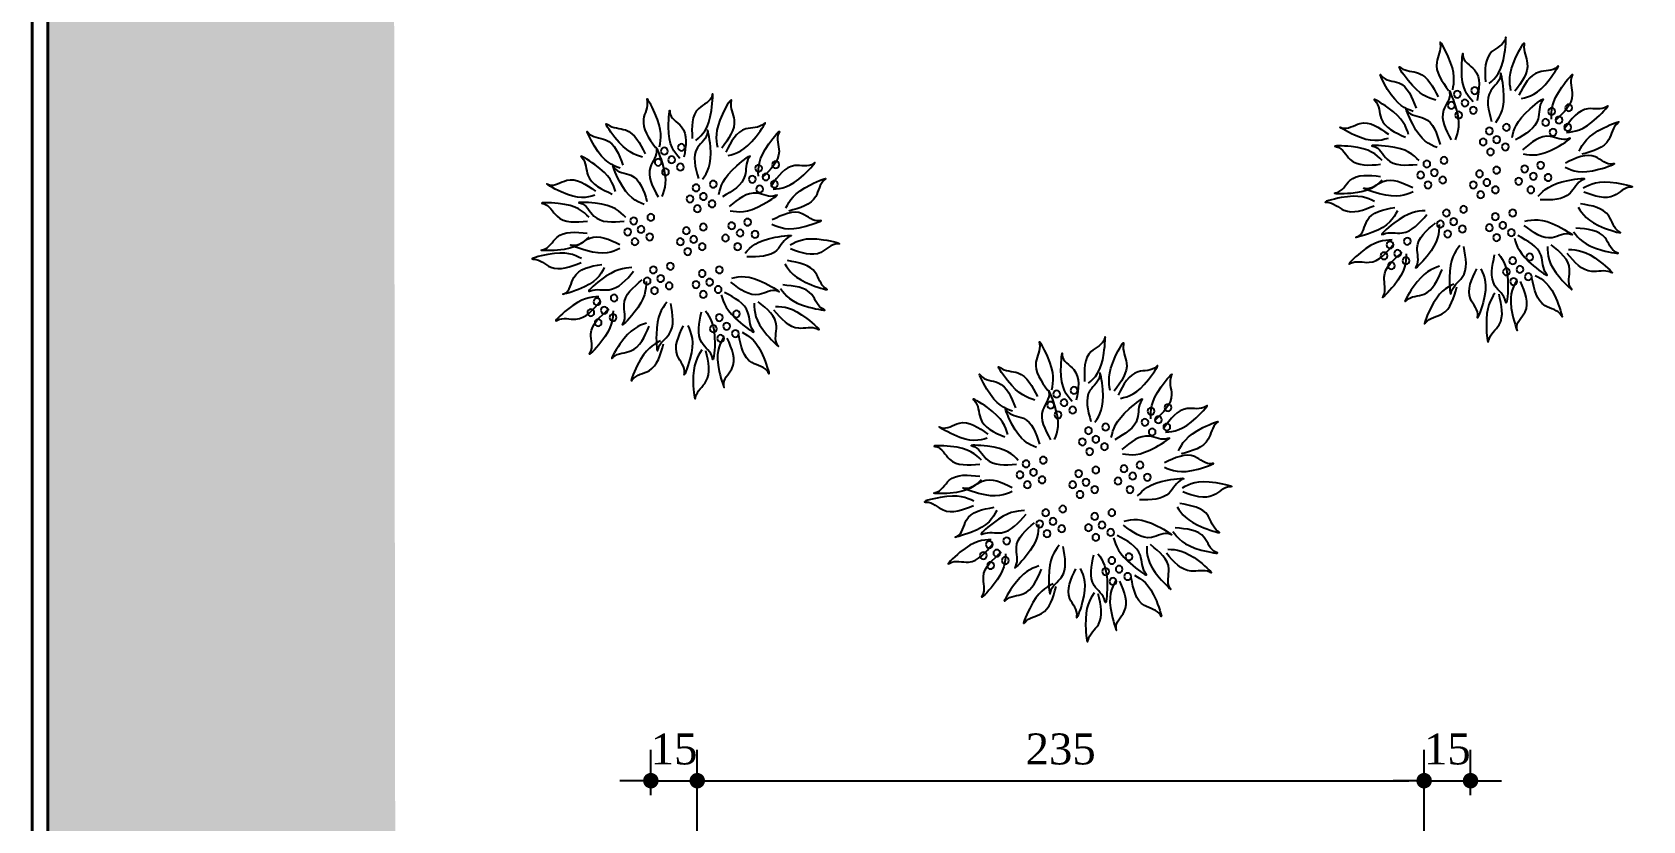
# Model space of a CAD drawing. Header units: millimetres. Extents: x 14929 to 124997, y 1647 to 25134.
# Drawn here: x 14929 to 15449, y 21886 to 22141 of the extents above; entities that cross this region are included whole.
import ezdxf

# ---------------------------------------------------------------- set-up
doc = ezdxf.new("R2010")
doc.units = ezdxf.units.MM
doc.layers.add('paisajismo', color=7, linetype='Continuous')
doc.layers.add('Parede Corte', color=4, linetype='Continuous', lineweight=40)
doc.styles.add('Valéria', font='romantic.ttf', dxfattribs={"height": 10})
doc.dimstyles.new('Cota - 50', dxfattribs={"dimtxt": 10, "dimasz": 5, "dimexe": 10, "dimexo": 20, "dimgap": 5, "dimtad": 1, "dimtxsty": 'Valéria', "dimblk": 'DOT', "dimcen": 0, "dimclrd": 12, "dimclre": 12, "dimclrt": 2, "dimazin": 2, "dimtfac": 1, "dimtix": 1, "dimtmove": 0, "dimatfit": 3, "dimldrblk": 'DOT', "dimfxl": 1, "dimarcsym": 0})

# ---------------------------------------------------------------- blocks, each defined once
blk = doc.blocks.new('A$C375069E9')
at = {"layer": 'paisajismo', "color": 221}
for centre in [(1.295, 2.06), (1.375, 1.959), (1.436, 2.03), (0.523, 1.919), (0.663, 1.889), (1.305, 1.899), (1.426, 1.859), (1.486, 1.939), (0.533, 1.759), (0.603, 1.819), (0.653, 1.719), (0.713, 1.799), (1.034, 1.759), (1.175, 1.729), (1.044, 1.598), (1.115, 1.658), (1.165, 1.558), (1.225, 1.638), (0.753, 1.448), (1.546, 1.488), (1.687, 1.458), (0.693, 1.348), (0.814, 1.358), (0.884, 1.418), (0.934, 1.317), (1.115, 1.408), (1.195, 1.307), (1.255, 1.378), (1.556, 1.327), (1.626, 1.388), (1.737, 1.368), (0.834, 1.247), (1.125, 1.247), (1.245, 1.207), (1.305, 1.287), (1.677, 1.287), (0.984, 1.057), (1.386, 1.087), (1.526, 1.057), (0.994, 0.896), (1.064, 0.956), (1.125, 1.027), (1.175, 0.936), (1.396, 0.926), (1.466, 0.986), (1.576, 0.966), (1.115, 0.856), (1.516, 0.886), (1.847, 0.826), (1.988, 0.796), (0.844, 0.696), (0.984, 0.666), (1.857, 0.666), (1.927, 0.726), (2.038, 0.706), (0.854, 0.535), (0.924, 0.595), (1.034, 0.575), (1.978, 0.625), (0.974, 0.495)]:
    blk.add_circle(centre, 0.0284, dxfattribs=at)
at = {"layer": 'paisajismo', "color": 124}
for points in [[(1.176, 2.118), (1.049, 2.364), (1.042, 2.49), (1.043, 2.485), (1.153, 2.379), (1.207, 2.133)], [(0.998, 2.06), (0.956, 2.334), (0.888, 2.44), (0.889, 2.435), (0.863, 2.285), (0.965, 2.054)], [(1.308, 1.969), (1.401, 2.229), (1.391, 2.355), (1.391, 2.35), (1.296, 2.23), (1.275, 1.979)], [(1.475, 2.065), (1.512, 2.34), (1.578, 2.447), (1.577, 2.442), (1.606, 2.292), (1.509, 2.06)], [(0.912, 1.994), (0.683, 2.149), (0.616, 2.257), (0.62, 2.253), (0.767, 2.212), (0.932, 2.022)], [(1.614, 1.981), (1.84, 2.142), (1.904, 2.25), (1.9, 2.247), (1.754, 2.203), (1.593, 2.009)], [(0.664, 1.826), (0.579, 2.089), (0.495, 2.183), (0.497, 2.179), (0.495, 2.026), (0.632, 1.814)], [(1.122, 1.799), (1.058, 2.068), (1.082, 2.193), (1.082, 2.187), (1.163, 2.058), (1.156, 1.806)], [(1.798, 1.89), (2.008, 2.07), (2.062, 2.185), (2.059, 2.181), (1.917, 2.123), (1.775, 1.916)], [(0.988, 1.675), (0.841, 1.91), (0.737, 1.981), (0.74, 1.977), (0.775, 1.828), (0.959, 1.656)], [(1.453, 1.657), (1.451, 1.934), (1.501, 2.049), (1.5, 2.044), (1.55, 1.9), (1.487, 1.656)], [(1.836, 1.699), (2.004, 1.919), (2.114, 1.98), (2.111, 1.977), (2.062, 1.832), (1.862, 1.678)], [(0.543, 1.718), (0.292, 1.836), (0.209, 1.931), (0.213, 1.928), (0.366, 1.911), (0.558, 1.749)], [(1.602, 1.593), (1.803, 1.784), (1.851, 1.901), (1.848, 1.896), (1.709, 1.832), (1.578, 1.618)], [(0.438, 1.564), (0.237, 1.755), (0.118, 1.797), (0.122, 1.794), (0.194, 1.659), (0.415, 1.539)], [(2.005, 1.668), (2.28, 1.695), (2.39, 1.758), (2.385, 1.756), (2.236, 1.791), (2.001, 1.702)], [(0.896, 1.541), (0.624, 1.594), (0.52, 1.667), (0.525, 1.665), (0.677, 1.685), (0.903, 1.575)], [(1.751, 1.486), (2.002, 1.603), (2.129, 1.605), (2.124, 1.604), (2.013, 1.498), (1.765, 1.455)], [(2.053, 1.488), (2.306, 1.601), (2.432, 1.601), (2.427, 1.6), (2.315, 1.496), (2.066, 1.456)], [(0.553, 1.432), (0.276, 1.415), (0.158, 1.46), (0.163, 1.459), (0.305, 1.517), (0.551, 1.466)], [(0.405, 1.262), (0.131, 1.304), (0.009, 1.27), (0.015, 1.27), (0.151, 1.2), (0.401, 1.228)], [(0.773, 1.195), (0.528, 1.324), (0.402, 1.332), (0.407, 1.33), (0.513, 1.219), (0.758, 1.164)], [(1.8, 1.231), (2.076, 1.215), (2.195, 1.26), (2.189, 1.259), (2.047, 1.316), (1.801, 1.265)], [(2.055, 1.326), (2.31, 1.218), (2.436, 1.221), (2.431, 1.222), (2.317, 1.323), (2.067, 1.357)], [(2.115, 1.151), (2.39, 1.183), (2.511, 1.145), (2.506, 1.145), (2.367, 1.08), (2.118, 1.117)], [(0.447, 1.106), (0.23, 0.934), (0.107, 0.902), (0.112, 0.905), (0.195, 1.033), (0.426, 1.133)], [(1.701, 1.076), (1.958, 0.973), (2.046, 0.883), (2.041, 0.885), (1.889, 0.894), (1.687, 1.045)], [(1.928, 1.076), (2.139, 0.896), (2.26, 0.861), (2.255, 0.863), (2.177, 0.995), (1.949, 1.102)], [(0.483, 0.904), (0.251, 0.752), (0.126, 0.732), (0.131, 0.734), (0.226, 0.854), (0.465, 0.933)], [(0.883, 0.989), (0.609, 0.948), (0.503, 0.88), (0.508, 0.882), (0.658, 0.855), (0.889, 0.956)], [(1.585, 0.962), (1.685, 0.704), (1.775, 0.615), (1.772, 0.62), (1.766, 0.772), (1.617, 0.976)], [(0.698, 0.783), (0.595, 0.526), (0.504, 0.438), (0.507, 0.442), (0.516, 0.595), (0.667, 0.796)], [(0.969, 0.852), (0.812, 0.624), (0.705, 0.557), (0.708, 0.561), (0.75, 0.708), (0.941, 0.872)], [(1.972, 0.836), (2.229, 0.733), (2.317, 0.642), (2.312, 0.645), (2.16, 0.653), (1.958, 0.804)], [(0.524, 0.758), (0.266, 0.658), (0.177, 0.569), (0.181, 0.571), (0.334, 0.578), (0.537, 0.726)], [(1.098, 0.722), (1.022, 0.455), (1.04, 0.33), (1.041, 0.335), (1.128, 0.461), (1.131, 0.713)], [(1.416, 0.791), (1.501, 0.528), (1.488, 0.402), (1.487, 0.407), (1.396, 0.53), (1.383, 0.782)], [(1.856, 0.722), (1.956, 0.464), (2.046, 0.374), (2.043, 0.379), (2.037, 0.532), (1.888, 0.735)], [(0.798, 0.546), (0.619, 0.335), (0.583, 0.214), (0.585, 0.218), (0.717, 0.297), (0.825, 0.524)], [(1.244, 0.6), (1.226, 0.324), (1.271, 0.206), (1.27, 0.211), (1.328, 0.353), (1.278, 0.599)], [(1.582, 0.621), (1.799, 0.449), (1.858, 0.337), (1.854, 0.341), (1.71, 0.393), (1.56, 0.595)], [(0.953, 0.499), (0.985, 0.224), (0.947, 0.103), (0.948, 0.108), (0.882, 0.247), (0.919, 0.496)], [(1.128, 0.401), (1.199, 0.134), (1.18, 0.009), (1.179, 0.014), (1.094, 0.142), (1.095, 0.393)], [(1.466, 0.475), (1.657, 0.274), (1.699, 0.155), (1.696, 0.159), (1.561, 0.231), (1.441, 0.452)]]:
    blk.add_spline(points, degree=3, dxfattribs=at)
blk = doc.blocks.new('_Dot')
at = {"color": 0, "linetype": 'ByBlock', "lineweight": -2}
blk.add_line((-0.5, 0), (-1, 0), dxfattribs=at)
at = {"color": 0, "linetype": 'ByBlock', "const_width": 0.5}
blk.add_lwpolyline([(-0.25, 0, 1), (0.25, 0, 1)], format="xyb", close=True, dxfattribs=at)
blk = doc.blocks.new('*D753')
at = {"color": 12, "lineweight": -2, "transparency": 16777216}
for p, q in [((15128.73, 21894.41), (15128.73, 21909.1)), ((15143.73, 21879.41), (15143.73, 21909.1)), ((15123.73, 21899.1), (15118.73, 21899.1)), ((15128.73, 21899.1), (15143.73, 21899.1)), ((15148.73, 21899.1), (15153.73, 21899.1))]:
    blk.add_line(p, q, dxfattribs=at)
at = {"layer": 'Defpoints', "color": 0, "transparency": 16777216}
for p in [(15143.73, 21899.1), (15128.73, 21874.41), (15143.73, 21859.41)]:
    blk.add_point(p, dxfattribs=at)
at = {"color": 12, "lineweight": -2, "transparency": 16777216, "xscale": 5, "yscale": 5, "zscale": 5}
blk.add_blockref('_Dot', (15128.73, 21899.1), dxfattribs=at)
at = {"color": 12, "lineweight": -2, "transparency": 16777216, "xscale": 5, "yscale": 5, "zscale": 5, "rotation": 180}
blk.add_blockref('_Dot', (15143.73, 21899.1), dxfattribs=at)
at = {"color": 2, "transparency": 16777216, "insert": (15136.23, 21909.29), "char_height": 10, "attachment_point": 5, "style": 'Valéria'}
blk.add_mtext('15', dxfattribs=at)
blk = doc.blocks.new('*D754')
at = {"color": 12, "lineweight": -2, "transparency": 16777216}
for p, q in [((15143.73, 21879.41), (15143.73, 21909.1)), ((15378.73, 21879.41), (15378.73, 21909.1)), ((15148.73, 21899.1), (15373.73, 21899.1))]:
    blk.add_line(p, q, dxfattribs=at)
at = {"layer": 'Defpoints', "color": 0, "transparency": 16777216}
for p in [(15378.73, 21899.1), (15143.73, 21859.41), (15378.73, 21859.41)]:
    blk.add_point(p, dxfattribs=at)
at = {"color": 12, "lineweight": -2, "transparency": 16777216, "xscale": 5, "yscale": 5, "zscale": 5, "rotation": 180}
blk.add_blockref('_Dot', (15143.73, 21899.1), dxfattribs=at)
at = {"color": 12, "lineweight": -2, "transparency": 16777216, "xscale": 5, "yscale": 5, "zscale": 5}
blk.add_blockref('_Dot', (15378.73, 21899.1), dxfattribs=at)
at = {"color": 2, "transparency": 16777216, "insert": (15261.23, 21909.29), "char_height": 10, "attachment_point": 5, "style": 'Valéria'}
blk.add_mtext('235', dxfattribs=at)
blk = doc.blocks.new('*D755')
at = {"color": 12, "lineweight": -2, "transparency": 16777216}
for p, q in [((15378.73, 21879.41), (15378.73, 21909.1)), ((15393.73, 21894.41), (15393.73, 21909.1)), ((15373.73, 21899.1), (15368.73, 21899.1)), ((15378.73, 21899.1), (15393.73, 21899.1)), ((15398.73, 21899.1), (15403.73, 21899.1))]:
    blk.add_line(p, q, dxfattribs=at)
at = {"layer": 'Defpoints', "color": 0, "transparency": 16777216}
for p in [(15393.73, 21899.1), (15393.73, 21874.41), (15378.73, 21859.41)]:
    blk.add_point(p, dxfattribs=at)
at = {"color": 12, "lineweight": -2, "transparency": 16777216, "xscale": 5, "yscale": 5, "zscale": 5}
blk.add_blockref('_Dot', (15378.73, 21899.1), dxfattribs=at)
at = {"color": 12, "lineweight": -2, "transparency": 16777216, "xscale": 5, "yscale": 5, "zscale": 5, "rotation": 180}
blk.add_blockref('_Dot', (15393.73, 21899.1), dxfattribs=at)
at = {"color": 2, "transparency": 16777216, "insert": (15386.23, 21909.29), "char_height": 10, "attachment_point": 5, "style": 'Valéria'}
blk.add_mtext('15', dxfattribs=at)

msp = doc.modelspace()

# ---------------------------------------------------------------- hatches: boundary and pattern name
h = msp.add_hatch()
h.set_pattern_fill('GRASS2', color=74, scale=15, pattern_type=2)
h.set_pattern_definition([(360, (-68561.579, 13252.384), (15, 15), [2.25, -0.45, 0.6, -0.45, 2.25, -9]), (360, (-68562.329, 13252.834), (15, 15), [1.5, -1.125, 2.25, -1.125, 1.5, -7.5]), (360, (-68557.079, 13258.834), (15, 15), [1.875, -0.75, 1.875, -10.5]), (360, (-68564.579, 13261.834), (15, 15), [0.75, -1.5, 0.75, -12]), (90, (-68563.079, 13261.834), (-15, 15), [1.35, -13.65]), (90, (-68558.579, 13252.834), (-15, 15), [1.5, -13.5]), (90, (-68554.829, 13258.834), (-15, 15), [1.5, -13.5]), (45, (-68556.629, 13252.684), (1e-14, 15), [1.5, -19.7132034]), (135, (-68560.529, 13252.684), (-15, 1e-14), [1.5, -19.7132034]), (63.434949, (-68557.079, 13252.759), (8e-10, 15), [1.5, -32.0410197]), (75.9637565, (-68557.8292, 13252.834), (5e-10, 15), [1.5, -60.3465844]), (75.9637565, (-68554.0792, 13258.834), (5e-10, 15), [1.2, -60.6465844]), (75.9637565, (-68562.7792, 13261.834), (5e-10, 15), [1.05, -60.7965844]), (104.0362435, (-68559.3292, 13252.834), (-5e-10, 15), [1.5, -60.3465844]), (104.0362435, (-68555.5792, 13258.834), (-5e-10, 15), [1.2, -60.6465844]), (104.0362435, (-68563.3792, 13261.834), (-5e-10, 15), [1.05, -60.7965844]), (116.565051, (-68560.079, 13252.759), (-6e-09, 15), [1.5, -32.041002])])
h.paths.add_polyline_path([(15665.417, 20087.38), (15671.283, 20089.152)])
h.paths.add_polyline_path([(14933.725, 25129.407), (14933.725, 19834.463), (15048.725, 19834.407), (15041.888, 25129.407)])

# ---------------------------------------------------------------- linework, layer by layer
at = {"layer": 'Parede Corte'}
for p, q in [((14928.725, 25134.407), (14928.725, 19334.407)), ((14933.725, 25134.407), (14933.725, 19334.407))]:
    msp.add_line(p, q, dxfattribs=at)

# ---------------------------------------------------------------- block references
at = {"color": 2, "xscale": -39.43178529435056, "yscale": 39.43178529435056, "zscale": 39.43178529435056}
for p in [(15446.118, 22040.828), (15189.69, 22022.461), (15316.56, 21943.978)]:
    msp.add_blockref('A$C375069E9', p, dxfattribs=at)

# ---------------------------------------------------------------- dimensions: what is measured, and where the dimension line sits
dim = msp.add_linear_dim(base=(15143.725, 21899.102), p1=(15128.725, 21874.407), p2=(15143.725, 21859.407), dimstyle='Cota - 50')
dim.commit()
dim.dimension.update_dxf_attribs({"geometry": '*D753', "text_midpoint": (15136.225, 21909.294)})
for base, p1, p2, picture, middle in [((15378.725, 21899.102), (15143.725, 21859.407), (15378.725, 21859.407), '*D754', (15261.225, 21909.294)), ((15393.725, 21899.102), (15378.725, 21859.407), (15393.725, 21874.407), '*D755', (15386.225, 21909.294))]:
    dim = msp.add_linear_dim(base=base, p1=p1, p2=p2, dimstyle='Cota - 50', override={"dimtmove": 1})
    dim.commit()
    dim.dimension.update_dxf_attribs({"geometry": picture, "text_midpoint": middle})

doc.saveas('drawing.dxf')
